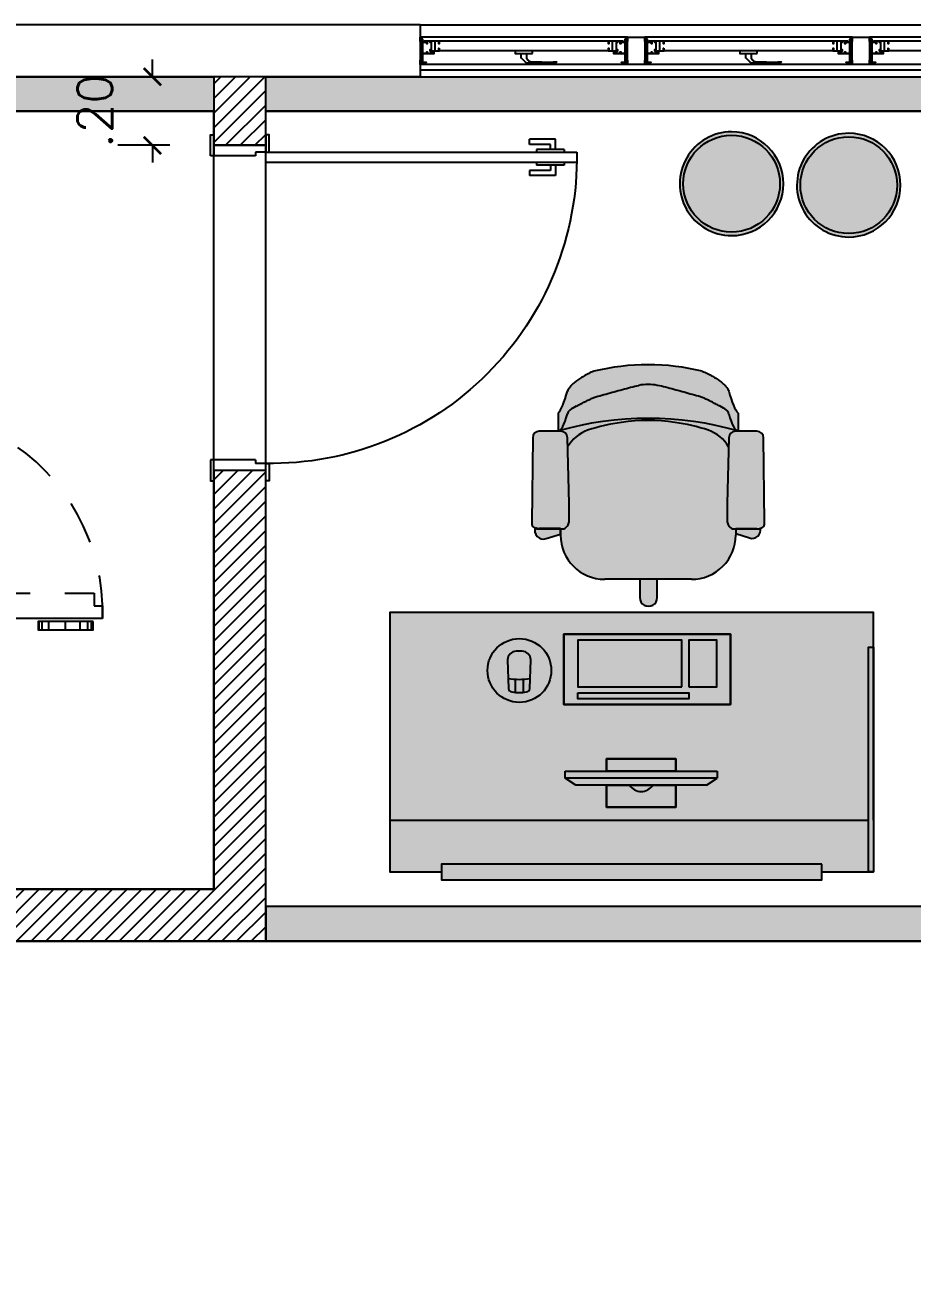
# Model space of a CAD drawing. Extents: x 100 to 738, y -85 to 470.
# Drawn here: x 630.671 to 633.238, y 463.085 to 466.687 of the extents above; entities that cross this region are included whole.
import ezdxf

# ---------------------------------------------------------------- set-up
doc = ezdxf.new("R2010")
doc.units = 0
doc.header["$PDMODE"] = 3
doc.header["$PDSIZE"] = 0.2
doc.linetypes.add('HIDDEN2', pattern=[0.1875, 0.125, -0.0625])
doc.layers.get('0').update_dxf_attribs({"linetype": 'CONTINUOUS'})
doc.layers.get('DEFPOINTS').update_dxf_attribs({"linetype": 'CONTINUOUS'})
for name, color, linetype in [('0324-5856-9115-AGE-ANAPOLIS-MAT_LAYOUT_2PAV_PROP$0$ARQ-MOB', 2, 'CONTINUOUS'), ('0324-5856-9115-AGE-ANAPOLIS-MAT_LAYOUT_2PAV_PROP$0$ARQ-MOB-HTC', 253, 'CONTINUOUS'), ('0704-ARQ-CON', 12, 'CONTINUOUS'), ('A101', 1, 'CONTINUOUS'), ('A102', 2, 'CONTINUOUS'), ('A1MOB', 2, 'CONTINUOUS'), ('ARQ-ALV', 6, 'CONTINUOUS'), ('ARQ-CON', 10, 'CONTINUOUS'), ('ARQ-GES', 4, 'CONTINUOUS'), ('ARQ-MOB', 2, 'CONTINUOUS'), ('ARQ-MOB-HTC', 251, 'CONTINUOUS'), ('ARQ-PIS', 1, 'CONTINUOUS'), ('GRF-HTC', 253, 'CONTINUOUS'), ('Pisos', 251, 'CONTINUOUS')]:
    doc.layers.add(name, color=color, linetype=linetype)
doc.styles.add('ROMANS', font='romans.shx')
doc.dimstyles.new('COTA2', dxfattribs={"dimscale": 0, "dimtxt": 0.1, "dimasz": 0.05, "dimexe": 0.1, "dimexo": 0.05, "dimgap": 0.1, "dimtad": 1, "dimzin": 5, "dimtxsty": 'ROMANS', "dimblk": 'ARCHTICK', "dimcen": -0.5, "dimdle": 0.015, "dimclrd": 8, "dimclre": 8, "dimclrt": 9, "dimazin": 3, "dimtfac": 1, "dimtix": 1, "dimtmove": 1, "dimatfit": 3, "dimldrblk": 'DOT', "dimfxl": 0.05, "dimfxlon": 1, "dimtvp": 1.666666666666666, "dimtzin": 4})
pattern_1 = [(45, (610.0822086292324, 498.1593294248673), (-0.0212132034355965, 0.0212132034355965), [])]

# ---------------------------------------------------------------- blocks, each defined once
blk = doc.blocks.new('JMA_CS060')
at = {"layer": 'A101'}
for points in [[(7.200000000000727, 16.10000000000036), (7.200000000000727, 46.90000000000054), (19.5, 46.90000000000054), (19.5, 43.20000000000073), (20.80000000000018, 43.20000000000073), (20.80000000000018, 46.90000000000054), (31.60000000000037, 46.90000000000054), (31.60000000000037, 43.40000000000054), (34.15000000000055, 43.40000000000054), (34.15000000000055, 44.40000000000054), (32.90000000000055, 44.40000000000054), (32.90000000000055, 46.90000000000054), (38.40000000000055, 46.90000000000054), (38.40000000000055, 44.40000000000054), (37.15000000000055, 44.40000000000054), (37.15000000000055, 43.40000000000054), (39.70000000000073, 43.40000000000054), (39.70000000000073, 48.20000000000073), (7.200000000000727, 48.20000000000073), (7.200000000000727, 72.40000000000055), (17.20000000000073, 72.40000000000055), (17.20000000000073, 73.70000000000071), (7.200000000000727, 73.70000000000071), (6.333974596215739, 74.20000000000071), (5.833974596215739, 73.70000000000071), (1.300000000000181, 73.70000000000071), (1.300000000000181, 78.70000000000071), (5.833974596215739, 78.70000000000071), (6.333974596215739, 78.20000000000073), (7.200000000000727, 78.70000000000071), (7.200000000000727, 80.0000000000009), (0, 80.0000000000009), (0, 67.20000000000073), (1.300000000000181, 67.20000000000073), (1.300000000000181, 72.40000000000055), (5.900000000000545, 72.40000000000055), (5.900000000000545, 7.600000000000363), (1.300000000000181, 7.600000000000363), (1.300000000000181, 12.80000000000018), (0, 12.80000000000018), (0, 9.095e-13), (7.200000000000727, 9.095e-13), (7.199999999999818, 1.300000000000181), (6.333974596215739, 1.800000000000181), (5.833974596215739, 1.300000000000181), (1.300000000000181, 1.300000000000181), (1.300000000000181, 6.300000000000181), (5.833974596215739, 6.300000000000181), (6.333974596215739, 5.800000000000181), (7.199999999999818, 6.300000000000181), (7.200000000000727, 14.80000000000018), (20.80000000000018, 14.80000000000018), (20.80000000000018, 19.80000000000018), (19.5, 19.80000000000018), (19.5, 16.10000000000036)], [(580.4999999999999, 46.90000000000054), (592.8000000000001, 46.90000000000054), (592.8000000000001, 16.10000000000036), (580.4999999999999, 16.10000000000036), (580.4999999999999, 19.80000000000018), (579.1999999999998, 19.80000000000018), (579.1999999999998, 14.80000000000018), (592.8000000000001, 14.80000000000018), (592.8000000000001, 6.300000000000181), (593.6660254037843, 5.800000000000181), (594.1660254037841, 6.300000000000181), (598.6999999999998, 6.300000000000181), (598.6999999999998, 1.300000000000181), (594.1660254037841, 1.300000000000181), (593.6660254037843, 1.800000000000181), (592.8000000000001, 1.300000000000181), (592.8000000000001, 0), (600, 0), (600, 12.80000000000018), (598.6999999999998, 12.80000000000018), (598.6999999999998, 7.600000000000363), (594.1000000000003, 7.600000000000363), (594.1000000000003, 72.40000000000055), (598.6999999999998, 72.40000000000055), (598.6999999999998, 67.20000000000073), (600, 67.20000000000073), (600, 80), (592.8000000000001, 80), (592.8000000000001, 78.70000000000071), (593.6660254037843, 78.20000000000073), (594.1660254037841, 78.70000000000071), (598.6999999999998, 78.70000000000071), (598.6999999999998, 73.70000000000071), (594.1660254037841, 73.70000000000071), (593.6660254037843, 74.20000000000071), (592.8000000000001, 73.70000000000071), (582.8000000000002, 73.70000000000071), (582.8000000000002, 72.40000000000055), (592.8000000000001, 72.40000000000055), (592.8000000000001, 48.20000000000073), (560.3000000000001, 48.20000000000073), (560.3000000000001, 43.40000000000054), (562.8500000000003, 43.40000000000054), (562.8500000000003, 44.40000000000054), (561.6000000000004, 44.40000000000054), (561.6000000000004, 46.90000000000054), (567.1000000000003, 46.90000000000054), (567.1000000000003, 44.40000000000054), (565.8500000000003, 44.40000000000054), (565.8500000000003, 43.40000000000054), (568.3999999999996, 43.40000000000054), (568.3999999999996, 46.90000000000054), (579.1999999999998, 46.90000000000054), (579.1999999999998, 43.20000000000073), (580.4999999999999, 43.20000000000073)], [(55, 32.13000000000102), (55, 41.13000000000101), (29, 41.13000000000101), (29, 36.13000000000102), (30.20000000000073, 36.13000000000102), (30.20000000000073, 39.93000000000029), (32.5, 39.93000000000029), (32.5, 12.32999999999992), (30.20000000000073, 12.32999999999992), (30.20000000000073, 16.13000000000102), (29, 16.13000000000102), (29, 12.32999999999992), (14.20000000000072, 12.32999999999992), (14.20000000000072, 13.93000000000029), (13, 13.93000000000029), (13, 11.13000000000102), (55, 11.13000000000102), (55, 20.13000000000102), (53.80000000000018, 20.13000000000102), (53.80000000000018, 12.32999999999992), (43, 12.32999999999992), (43, 39.93000000000029), (53.80000000000018, 39.93000000000029), (53.80000000000018, 32.13000000000011)], [(325, 47.93000000000029), (325, 46.93000000000028), (325, 40.63000000000011), (325, 39.63000000000011), (275, 39.63000000000011), (275, 40.63000000000011), (275, 46.93000000000028), (275, 47.93000000000029)]]:
    blk.add_lwpolyline(points, close=True, dxfattribs=at)
blk.add_lwpolyline([(307.5, 47.93000000000029), (307.5, 61.03000000000065), (311.2689688921037, 66.41264541073087, -0.2371803182761682), (319.176303371848, 70.67284214850224), (384.5, 72.53000000000065), (385.5, 71.53000000000065), (394.5, 71.53000000000065, 0.4142135623730951), (395, 72.03000000000065), (395, 72.53000000000065), (392, 75.53000000000065), (313.2132034355964, 75.53000000000065, 0.1989123673796588), (302.6066017177982, 71.13660171779883), (293.0857864376267, 61.61578643762732, 0.1989123673796604), (292.5, 60.20157287525399), (292.5, 47.93000000000029)], format="xyb", dxfattribs=at)
blk.add_lwpolyline([(587, 11.13000000000011), (587, 13.93000000000029), (585.8000000000002, 13.93000000000029), (585.8000000000002, 12.32999999999992), (571, 12.32999999999992), (571, 16.13000000000011), (569.8000000000002, 16.13000000000011), (569.8000000000002, 12.32999999999992), (567.4999999999999, 12.32999999999992), (567.4999999999999, 39.93000000000029), (569.8000000000002, 39.93000000000029), (569.8000000000002, 36.13000000000011), (571, 36.13000000000011), (571, 41.13000000000011), (545, 41.13000000000011), (545, 32.13000000000011), (546.1999999999997, 32.13000000000011), (546.1999999999997, 39.93000000000029), (557, 39.93000000000029), (557, 12.32999999999992), (546.1999999999997, 12.32999999999992), (546.1999999999997, 20.13000000000011), (545, 20.13000000000011), (545, 11.13000000000011), (587, 11.13000000000011), (587, 11.07999999999992)], dxfattribs=at)
at = {"layer": 'A102'}
for p, q in [((600, 80), (0, 80)), ((275, 39.63000000000011), (55, 39.63000000000011)), ((545, 39.63000000000011), (325, 39.63000000000011)), ((600, 0), (0, 0)), ((545, 12.43000000000029), (55, 12.43000000000029))]:
    blk.add_line(p, q, dxfattribs=at)
blk = doc.blocks.new('_ArchTick')
at = {"color": 0, "linetype": 'ByBlock', "const_width": 0.15}
blk.add_lwpolyline([(-0.5, -0.5), (0.5, 0.5)], dxfattribs=at)
blk = doc.blocks.new('*D94')
at = {"color": 8, "lineweight": -2, "transparency": 16777216}
for p, q in [((740.771775795468, 488.4509612048113), (740.771775795468, 488.5009612048112)), ((740.8217757954679, 488.4509612048113), (740.6717757954679, 488.4509612048113)), ((740.8217757954679, 488.252669857225), (740.6717757954679, 488.252669857225)), ((740.771775795468, 488.252669857225), (740.771775795468, 488.2026698572249))]:
    blk.add_line(p, q, dxfattribs=at)
at = {"layer": 'DEFPOINTS', "color": 0, "transparency": 16777216}
for p in [(740.771775795468, 488.4509612048113), (741.0353567232308, 488.4509612048113), (741.0496071305776, 488.252669857225)]:
    blk.add_point(p, dxfattribs=at)
at = {"color": 8, "linetype": 'ByBlock', "lineweight": -2, "transparency": 16777216, "xscale": 0.05, "yscale": 0.05, "zscale": 0.05}
for p, rotation in [((740.771775795468, 488.4509612048113), 270), ((740.771775795468, 488.252669857225), 90)]:
    blk.add_blockref('_ArchTick', p, dxfattribs=dict(at, rotation=rotation))
at = {"color": 9, "transparency": 16777216, "insert": (740.6051091288012, 488.3518155310181), "char_height": 0.1, "attachment_point": 5, "rotation": 90, "style": 'ROMANS'}
blk.add_mtext('\\A1;.20', dxfattribs=at)
blk = doc.blocks.new('_DOT')
at = {"color": 0, "linetype": 'ByBlock'}
blk.add_line((-0.5, 0), (-1, 0), dxfattribs=at)
at = {"color": 0, "linetype": 'ByBlock', "const_width": 0.5}
blk.add_lwpolyline([(-0.25, 0, 1), (0.25, 0, 1)], format="xyb", close=True, dxfattribs=at)
blk = doc.blocks.new('3600-00-FORCAS_ARMADAS-MAT-LAY-PROPOSTO$0$p.90.15')
for p, q in [((1672.684448640542, 1812.493744477668), (1672.684448640542, 1812.343744477667)), ((1672.704448640542, 1812.493744477668), (1672.704448640542, 1812.463744477669)), ((1673.604448640542, 1812.493744477669), (1673.604448640542, 1812.463744477669)), ((1673.624448640542, 1812.493744477669), (1673.624448640543, 1812.343744477669)), ((1672.714448640542, 1812.463744477669), (1672.704448640542, 1812.463744477669)), ((1672.714448640542, 1812.463744477669), (1672.714448640542, 1812.343744477667)), ((1673.594448640542, 1812.463744477669), (1673.594448640542, 1812.343744477668)), ((1673.604448640542, 1812.463744477669), (1673.594448640542, 1812.463744477669))]:
    blk.add_line(p, q)
for points in [[(1673.604448640541, 1813.39374447767), (1673.574448640541, 1813.39374447767), (1673.574448640541, 1812.49374447767), (1673.604448640541, 1812.49374447767)], [(1672.704448640542, 1812.503744477669), (1672.654448640542, 1812.503744477669), (1672.654448640542, 1812.493744477668), (1672.704448640542, 1812.493744477668)], [(1673.604448640542, 1812.503744477669), (1673.654448640542, 1812.503744477669), (1673.654448640542, 1812.493744477669), (1673.604448640542, 1812.493744477669)], [(1672.714448640541, 1812.333744477667), (1672.654448640541, 1812.333744477667), (1672.654448640541, 1812.343744477667), (1672.714448640541, 1812.343744477667)], [(1673.594448640541, 1812.333744477668), (1673.654448640542, 1812.333744477668), (1673.654448640542, 1812.343744477668), (1673.594448640541, 1812.343744477668)]]:
    blk.add_lwpolyline(points, close=True)
at = {"layer": 'Pisos'}
for p, q in [((1673.566948640542, 1813.357202930477), (1673.566948640542, 1813.277202930477)), ((1673.574448640541, 1813.357202930477), (1673.566948640542, 1813.357202930477)), ((1673.611948640542, 1813.357202930477), (1673.604448640541, 1813.357202930477)), ((1673.611948640542, 1813.357202930477), (1673.611948640542, 1813.277202930477)), ((1673.536948640542, 1813.332202930476), (1673.536948640542, 1813.257202930476)), ((1673.566948640542, 1813.332202930476), (1673.536948640542, 1813.332202930476)), ((1673.551948640541, 1813.317202930476), (1673.551948640541, 1813.257202930476)), ((1673.566948640542, 1813.317202930476), (1673.551948640541, 1813.317202930476)), ((1673.611948640541, 1813.332202930476), (1673.641948640541, 1813.332202930476)), ((1673.611948640542, 1813.317202930476), (1673.626948640541, 1813.317202930476)), ((1673.611948640541, 1813.317202930476), (1673.626948640541, 1813.317202930476)), ((1673.626948640541, 1813.317202930476), (1673.626948640541, 1813.257202930476)), ((1673.626948640541, 1813.317202930476), (1673.626948640541, 1813.257202930476)), ((1673.641948640541, 1813.332202930476), (1673.641948640541, 1813.257202930476)), ((1673.574448640541, 1813.277202930477), (1673.566948640542, 1813.277202930477)), ((1673.611948640542, 1813.277202930477), (1673.604448640541, 1813.277202930477)), ((1673.551948640541, 1813.257202930476), (1673.536948640542, 1813.257202930476)), ((1673.626948640541, 1813.257202930476), (1673.641948640541, 1813.257202930476))]:
    blk.add_line(p, q, dxfattribs=at)
blk.add_arc((1673.589448640542, 1812.508744477669), 0.8851271095156926, 89.02897806889987, 180.97102193113, dxfattribs=at)
blk = doc.blocks.new('0324-5856-9115-AGE-ANAPOLIS-MAT_LAYOUT_2PAV_PROP$0$XREF_FOR$0$suporte')
at = {"layer": '0324-5856-9115-AGE-ANAPOLIS-MAT_LAYOUT_2PAV_PROP$0$ARQ-MOB-HTC', "ltscale": 0.5}
h = blk.add_hatch(color=253, dxfattribs=at)
h.dxf.hatch_style = 1
h.paths.add_polyline_path([(1.40000000000009, 0.75), (1.25, 0.75), (1.25, 0.7725000000000364), (0.1500000000000909, 0.7725000000000364), (0.1500000000000909, 0.75), (0, 0.75), (0, 0), (1.40000000000009, 0)])
h.paths.add_polyline_path([(0.8926234003232913, 0.4786654206266121), (0.8926234003232913, 0.4586654206261756), (0.7726234003234005, 0.4586654206261756), (0.7726234003234005, 0.4226116269280738), (0.5726234003231278, 0.4226116269280738), (0.5726234003231278, 0.4586654206261756), (0.4526234003230094, 0.4586654206261756), (0.4526234003232368, 0.47866542062593), (0.4838627626742529, 0.4986654206261392), (0.5726234003231278, 0.4986654206261392), (0.5726234003231278, 0.5626116269284012), (0.7726234003231732, 0.5626116269279465), (0.7726234003231732, 0.4986654206261392), (0.8613840379725026, 0.4986654206261392)], flags=16)
h.paths.add_polyline_path([(1.117050958706732, 0.167177330889217, -1), (0.9326163667219034, 0.167177330889217, -1)], flags=16)
h.paths.add_polyline_path([(0.896454711669012, 0.2657748834571976), (0.896454711669012, 0.0625748834572734), (0.4138547116689644, 0.0625748834572733), (0.4138547116689644, 0.2657748834571976)], flags=16)
at = {"layer": '0324-5856-9115-AGE-ANAPOLIS-MAT_LAYOUT_2PAV_PROP$0$ARQ-MOB-HTC'}
h = blk.add_hatch(color=252, dxfattribs=at)
h.dxf.hatch_style = 1
h.paths.add_polyline_path([(0.5726234003231278, 0.5626116269284012), (0.7726234003231732, 0.5626116269284012), (0.7726234003231732, 0.4986654206261392), (0.5726234003231278, 0.4986654206261392)])
h = blk.add_hatch(color=252, dxfattribs=at)
h.dxf.hatch_style = 1
h.paths.add_polyline_path([(0.8926234003232913, 0.4586654206261756), (0.4526234003230094, 0.4586654206261756), (0.4526234003232368, 0.47866542062593), (0.4838627626742529, 0.4986654206261392), (0.8613840379725026, 0.4986654206261392), (0.8926234003232913, 0.4786654206266121)])
h = blk.add_hatch(color=252, dxfattribs=at)
h.dxf.hatch_style = 1
h.paths.add_polyline_path([(0.7726234003234005, 0.4226116269280738), (0.5726234003231278, 0.4226116269280738), (0.5726234003231278, 0.4586654206261756), (0.7726234003234005, 0.4586654206261756)])
h = blk.add_hatch(color=252, dxfattribs=at)
h.dxf.hatch_style = 1
h.paths.add_polyline_path([(0.4138547116689644, 0.2657748834574249), (0.8964547116687847, 0.2657748834574249), (0.8964547116687847, 0.0625748834572733), (0.4138547116689644, 0.0625748834572733)])
h = blk.add_hatch(color=252, dxfattribs=at)
h.dxf.hatch_style = 1
edge = h.paths.add_edge_path()
edge.add_arc((1.024833662714318, 0.167177330889217), 0.0922172959924149, 0, 360)
at = {"layer": '0324-5856-9115-AGE-ANAPOLIS-MAT_LAYOUT_2PAV_PROP$0$ARQ-MOB-HTC', "ltscale": 10}
h = blk.add_hatch(color=255, dxfattribs=at)
h.dxf.hatch_style = 1
edge = h.paths.add_edge_path()
edge.add_arc((0.3374798037395754, -0.5055412712823575), 0.0190499999999999, 181.1899793433099, 269.99999999999966, ccw=False)
edge.add_line((0.3184339122363795, -0.505936893385483), (0.3158898061619084, -0.2609556645404524))
edge.add_arc((0.3293940016775535, -0.2584235211353323), 0.0137395431783181, 140.3480146644096, 190.6200927969881, ccw=False)
edge.add_arc((0.3349398061619091, -0.2630198914178006), 0.0209424986239844, 111.21293993182971, 140.3480146644121, ccw=False)
edge.add_arc((0.3519917317343177, -0.2397400222102032), 0.0249144631848587, 72.28012280886418, 188.6716368586198, ccw=False)
edge.add_line((0.3595747860027735, -0.2160076021112893), (0.3987846113175281, -0.2285360434577351))
edge.add_line((0.3987846113175281, -0.2285360434577351), (0.3988770837257216, -0.2244042147597571))
edge.add_arc((0.5267321541552766, -0.2244042147597517), 0.127855070429555, 89.99999999999977, 180.0000000000025, ccw=False)
edge.add_line((0.526732154155277, -0.0965491443301968), (0.6259993051036293, -0.0965491443301971))
edge.add_line((0.6259993051036293, -0.0965491443301971), (0.6259993051036297, -0.0438265109850194))
edge.add_arc((0.6513993051036298, -0.0438265109850196), 0.0254, 5.115907697472721e-13, 180.0000000000004, ccw=False)
edge.add_line((0.6767993051036295, -0.0438265109850197), (0.6767993051036294, -0.0965491443301973))
edge.add_line((0.6767993051036294, -0.0965491443301973), (0.7781546638515336, -0.0965491443301973))
edge.add_arc((0.7781546638515332, -0.2244042147597521), 0.1278550704295548, 2.2168933355715126e-12, 89.99999999999977, ccw=False)
edge.add_line((0.906009734281088, -0.2244042147597471), (0.906075889553476, -0.2273601478679657))
edge.add_line((0.906075889553476, -0.2273601478679657), (0.9478045206924836, -0.2140268901067842))
edge.add_arc((0.9553875749609392, -0.2377593102056982), 0.0249144631848587, -15.317325000291191, 107.7198771911358, ccw=False)
edge.add_arc((0.9699470118449015, -0.2630198914178015), 0.0209424986239839, 39.65198533559101, 63.11567196499942, ccw=False)
edge.add_arc((0.9754928163292557, -0.258423521135333), 0.0137395431783184, -10.620092796984807, 39.65198533559101, ccw=False)
edge.add_line((0.9889970118449014, -0.2609556645404524), (0.9864570142672338, -0.5055412712823598))
edge.add_arc((0.9674070142672337, -0.5055412712823582), 0.0190500000000001, 270.0000000000051, 360, ccw=False)
edge.add_line((0.9674070142672337, -0.5245912712823583), (0.9127500161155195, -0.5245912712823583))
edge.add_line((0.9127500161155196, -0.5245912712823582), (0.9127500161155196, -0.5255717787934829))
edge.add_line((0.9127500161155196, -0.525571778793483), (0.9127500161155243, -0.5766379121164721))
edge.add_ellipse((0.9245509660336814, -1.998175082366114), major_axis=(1.6e-15, 1.427971036165939), ratio=0.0871557427476597, start_angle=0.4756323696940461, end_angle=1.624660397148033)
edge.add_spline(control_points=[(0.8860371400474434, -0.6402985492680361), (0.8855478870660922, -0.6421565870094375), (0.8837043678712305, -0.646154096551668), (0.8785814447198766, -0.6531192253280764), (0.8713331860756369, -0.6606795317132074), (0.8621626502380642, -0.6685974185517157), (0.8512355361735116, -0.6766114210570005), (0.838686499808581, -0.684458405405008), (0.8246538407038325, -0.6919014884008858), (0.8143948477919558, -0.6963221929809733), (0.809096507065519, -0.6984198811819268)], knot_values=[-1, -1, -1, -1, -0.875, -0.75, -0.625, -0.5, -0.375, -0.25, -0.125, 0, 0, 0, 0], degree=3, periodic=0)
edge.add_ellipse((0.652443409003412, -0.1331990579891416), major_axis=(-0.6242699642007336, 7e-16), ratio=0.9353387895599006, start_angle=74.50908474044002, end_angle=105.49091525955711, ccw=False)
edge.add_spline(control_points=[(0.4957903109412899, -0.6984198811819265), (0.490491970214853, -0.696322192980973), (0.4802329773029764, -0.6919014884008856), (0.466200318198228, -0.6844584054050075), (0.4536512818332973, -0.6766114210569999), (0.4427241677687444, -0.6685974185517153), (0.433553631931172, -0.6606795317132069), (0.4263053732869322, -0.6531192253280759), (0.4211824501355785, -0.6461540965516674), (0.4193389309407168, -0.642156587009437), (0.4188496779593656, -0.6402985492680355)], knot_values=[-1, -1, -1, -1, -0.875, -0.75, -0.625, -0.5, -0.375, -0.25, -0.125, 0, 0, 0, 0], degree=3, periodic=0)
edge.add_ellipse((0.3803358519731246, -1.998175082366113), major_axis=(1.6e-15, 1.427971036165939), ratio=0.0871557427476597, start_angle=358.3753396028519, end_angle=359.5243676303059)
edge.add_line((0.3921368018912847, -0.5766379121164715), (0.392136801891285, -0.5245912712823576))
edge.add_line((0.392136801891285, -0.5245912712823576), (0.3374798037395753, -0.5245912712823575))
for p, q in [((0.1500000000000909, 0.75), (0.0150000000001001, 0.75)), ((0.4838627626742529, 0.4986654206261392), (0.4526234003232368, 0.47866542062593)), ((0.4526234003230094, 0.4586654206261756), (0.4526234003232368, 0.4786654206261574)), ((0.4526234003232368, 0.4786654206261574), (0.8926234003232913, 0.4786654206266121)), ((0.4838627626742529, 0.4986654206261392), (0.8613840379725026, 0.4986654206261392)), ((0.8613840379725026, 0.4986654206261392), (0.8926234003232913, 0.4786654206266121)), ((0.8926234003232913, 0.4786654206266121), (0.8926234003232913, 0.4586654206261756)), ((0.8926234003232913, 0.4586654206261756), (0.4526234003230094, 0.4586654206261756)), ((1.014384702461402, 0.1926301619882906), (1.014384702461402, 0.2306308708959932)), ((1.036695540949413, 0.1926301619882906), (1.036695540949413, 0.2306308708959932))]:
    blk.add_line(p, q)
for points in [[(0.1500000000000909, 0.7274999999997362), (1.25, 0.7274999999997362), (1.25, 0.7725000000000364), (0.1500000000000909, 0.7725000000000364)], [(0, 0.0999999999999091), (0, 0.75), (0.0150000000001001, 0.75), (0.0150000000001001, 0.0999999999999091)], [(0, 0.75), (0, 0.75), (0.0150000000001001, 0.75), (0.0150000000001001, 0.75)], [(0.5726234003231278, 0.5626116269284012), (0.7726234003231732, 0.5626116269284012), (0.7726234003231732, 0.4986654206261392), (0.5726234003231278, 0.4986654206261392)], [(0.7726234003234005, 0.4226116269280738), (0.5726234003231278, 0.4226116269280738), (0.5726234003231278, 0.4586654206261756), (0.7726234003234005, 0.4586654206261756)]]:
    blk.add_lwpolyline(points, close=True)
for points in [[(0, 0.599999999999909), (0, 0), (1.40000000000009, 0), (1.40000000000009, 0.75), (1.25, 0.75)], [(1.40000000000009, 0.599999999999909), (0.0150000000001001, 0.599999999999909)], [(0.7726234003231732, 0.4986654206261392), (0.7726234003231732, 0.5626116269279465), (0.5726234003231278, 0.5626116269284012), (0.5726234003231278, 0.4986654206261392)], [(0.5726234003231278, 0.4586654206261756), (0.5726234003231278, 0.4226116269280738), (0.7726234003234005, 0.4226116269280738), (0.7726234003234005, 0.4586654206261756)]]:
    blk.add_lwpolyline(points)
at = {"elevation": 0.0381000000000516}
blk.add_lwpolyline([(0.4138547116689644, 0.2657748834574249), (0.8964547116687847, 0.2657748834574249), (0.8964547116687847, 0.0625748834572733), (0.4138547116689644, 0.0625748834572733)], close=True, dxfattribs=at)
blk.add_lwpolyline([(1.00454343817265, 0.2291208047752207, 0.4053774632246162), (0.9945480168554787, 0.219423381530305), (0.9920396947292466, 0.1365626328677081), (0.9920396947292466, 0.1365626328677081, 0.4142135623730959), (1.017039694729337, 0.1115626328678445), (1.034040548681705, 0.1115626328678445, 0.4142135623730951), (1.059040548681796, 0.1365626328677081), (1.056532226555564, 0.219423381530305, 0.4053774632246162), (1.046536805238392, 0.2291208047752207, 0.0999239023237162)], format="xyb", close=True)
blk.add_circle((1.024833662714318, 0.167177330889217), 0.0922172959924149)
for centre, radius, start, end in [((0.6726234003232641, 0.4786654206261574), 0.0389325495923458, 30.9111998115316, 149.0888001885932), ((1.025540121705407, -0.0500494984567013), 0.2429359194771592, 82.46445161111166, 97.53554838888834)]:
    blk.add_arc(centre, radius, start, end)
for points in [[(0.896454711669012, 0.2657748834571976, 0.0381000000000516), (0.4138547116689644, 0.2657748834574249, 0.0381000000000516), (0.4138547116689644, 0.0625748834572733), (0.8964547116687847, 0.0625748834572733)], [(0.8562380450022467, 0.2319082167905435, 0.0317500000000516), (0.5345047116690332, 0.2319082167905435, 0.0317500000000516), (0.5345047116690332, 0.2488415501238705, 0.0349250000000516), (0.8562380450022467, 0.2488415501238705, 0.0349250000000516)], [(0.5345047116690332, 0.2149748834572165, 0.0285750000000516), (0.4540713783355024, 0.2149748834572165, 0.0285750000000516), (0.4540713783355024, 0.0795082167906003, 0.0031750000000516), (0.5345047116688058, 0.0795082167906003, 0.0031750000000516)], [(0.5546130450021886, 0.2149748834572165, 0.0285750000000516), (0.5546130450021886, 0.0795082167906003, 0.0031750000000516), (0.8562380450022467, 0.0795082167906003, 0.0031750000000516), (0.8562380450022467, 0.2149748834572165, 0.0285750000000516)]]:
    blk.add_3dface(points)
at = {"layer": '0324-5856-9115-AGE-ANAPOLIS-MAT_LAYOUT_2PAV_PROP$0$ARQ-MOB'}
for p, q in [((0.6259993051036296, -0.0438265109848982), (0.6259993051036293, -0.0965491443300761)), ((0.6767993051036294, -0.0965491443300762), (0.6767993051036296, -0.0438265109848984)), ((0.526732154155277, -0.0965491443300758), (0.7781546638515336, -0.0965491443300765)), ((0.6259993051036293, -0.0965491443300761), (0.6767993051036294, -0.0965491443300762)), ((0.3988075759454266, -0.2285433811846087), (0.3595747860027734, -0.2160076021111681)), ((0.9478045206924836, -0.214026890106663), (0.9060792420613832, -0.2273590766644322)), ((0.4082292158753321, -0.2428693481240796), (0.3292350841188715, -0.2428693481240793)), ((0.3379949253622878, -0.2420884137519003), (0.3988075759454266, -0.2420884137519004)), ((0.3984638247368721, -0.2428693481240796), (0.3988770837257217, -0.2244042147596311)), ((0.3988075759454266, -0.2420884137519004), (0.3988075759454266, -0.2285433811846087)), ((0.9756517338879381, -0.24286934812408), (0.8966576021314779, -0.2428693481240801)), ((0.9064190127109055, -0.2426914897946185), (0.906009734281088, -0.2244042147596314)), ((0.9060792420613832, -0.2273590766644322), (0.9060792420613832, -0.2435341858336302)), ((0.9060792420613832, -0.2435341858336302), (0.9673162397870999, -0.2435341858336303)), ((0.3158898061619084, -0.2609556645403308), (0.3184298037395754, -0.5055412712822435)), ((0.4238398122177422, -0.3156762797603315), (0.4238398122177402, -0.2662088905922093)), ((0.8810470057890695, -0.2662088905922098), (0.8810470057890674, -0.315676279760332)), ((0.9864570142672338, -0.5055412712822444), (0.9889970118449014, -0.2609556645403315)), ((0.4187598170624056, -0.5055412712822368), (0.4238398122177422, -0.315676279760331)), ((0.8810470057890674, -0.3156762797603316), (0.8861270009444036, -0.5055412712822374)), ((0.3374798037395753, -0.5245912712822363), (0.3997098170624056, -0.5245912712822366)), ((0.3921368018912847, -0.5766379121163113), (0.3921368018912849, -0.5255717787933583)), ((0.9051770009444036, -0.5245912712822371), (0.9674070142672337, -0.5245912712822371)), ((0.9127500161155196, -0.5255717787933618), (0.9127500161155196, -0.5245912712822371)), ((0.9127500161155243, -0.576637912116312), (0.9127500161155241, -0.5255717787933589))]:
    blk.add_line(p, q, dxfattribs=at)
for centre, radius, start, end in [((0.6513993051036298, -0.0438265109848983), 0.0254, 359.999999999999, 179.9999999999994), ((0.5267321541552766, -0.2244042147596307), 0.127855070429555, 89.9999999999994, 180.0000000000001), ((0.7781546638515332, -0.224404214759631), 0.1278550704295548, 359.9999999999997, 89.99999999999952), ((0.3519917317343177, -0.239740022210082), 0.0249144631848587, 72.28012280886344, 191.2225493075512), ((0.9553875749609392, -0.237759310205577), 0.0249144631848587, 339.0520666690227, 107.7198771911356), ((0.3293940016775538, -0.2584235211352111), 0.0137395431783181, 140.348014664408, 190.6200927969856), ((0.3349398061619084, -0.26301989141768), 0.0209424986239844, 105.8070894162612, 140.3480146644081), ((0.3349398061619084, -0.2630198914176799), 0.0209424986239842, 121.1456423569562, 123.0775520403351), ((0.3379949253622878, -0.2651385150085051), 0.0230501012566048, 90.00000000000048, 116.9351043681372), ((0.4017170376117091, -0.2632867425601622), 0.021430783030393, 26.64549351684173, 72.30978921506046), ((0.9031697803951007, -0.2632867425601627), 0.021430783030393, 107.6902107849387, 153.3545064831573), ((0.9673162397870999, -0.2656230161807064), 0.0220888303470761, 59.11339425702846, 90.00000000000018), ((0.9699470118449015, -0.2630198914176802), 0.0209424986239839, 39.65198533559049, 74.19291058373818), ((0.9754928163292557, -0.2584235211352118), 0.0137395431783184, 349.3799072030138, 39.65198533559069), ((0.3958931973626302, -0.2662088905922104), 0.0279466148551099, 1.7588e-12, 26.64549351684168), ((0.9089936206441793, -0.266208890592211), 0.0279466148551098, 153.3545064831574, 179.9999999999975), ((0.5172266168926039, -0.4208406047381989), 0.1141116454425595, 211.0370514317528, 249.6317588766759), ((0.7876602011142058, -0.4208406047381992), 0.1141116454425595, 290.3682411233305, 328.9629485682467), ((0.3374798037395754, -0.5055412712822364), 0.01905, 180.000000000021, 269.9999999999993), ((0.6524434090034074, 0.3894974742518299), 0.951373358663623, 254.1207195875965, 285.8792804124035), ((0.6524434090034076, 0.3894974742518587), 0.9513733586636517, 254.1207195875963, 285.879280412403), ((0.3997098170624056, -0.5055412712822364), 0.01905, 269.9999999999997, 359.9999999999982), ((0.6599912832374165, 0.0395790915493449), 0.596018714571598, 252.1715882018867, 261.8552303062475), ((0.6448546107109542, 0.0397808163248613), 0.5962232821059179, 278.145198541675, 287.8262205016278), ((0.9051770009444036, -0.5055412712822369), 0.01905, 180.0000000000009, 269.9999999999997), ((0.9674070142672337, -0.5055412712822371), 0.0190500000000001, 270.0000000000003, 359.9999999999781), ((0.6524434090034046, -0.5295602172408228), 0.1305026645583113, 258.3332154367288, 281.6667845632709)]:
    blk.add_arc(centre, radius, start, end, dxfattribs=at)
for centre, major_axis, ratio, start_param, end_param in [((0.3915607313974972, -1.538063102897256), (1.1e-15, 1.012512898143286), 0.0871559279391629, 5.968776074010706, 6.276657291024934), ((0.9133260866093097, -1.538063102897257), (1.1e-15, 1.012512898143286), 0.087155927939163, 0.0065280161546462, 0.314409233168873), ((0.5374231822678343, -0.5838749363523985), (-0.1189221023543555, 0.0129129628209292), 0.3004360325159632, 0.116010381165998, 0.704218007399735), ((0.6524401606212038, -0.1869031981265515), (-0.4485541401934073, 5e-16), 0.822612059485754, 1.398528802040771, 1.743061526138222), ((0.7674636357389748, -0.5838749363523986), (-0.1189221023543555, -0.0129129628209289), 0.3004360325159632, 2.437374646190053, 3.025582272423791), ((0.3803358519731245, -1.998175082365992), (1.6e-15, 1.427971036165939), 0.0871557427476597, 5.968562648963127, 6.188222291149751), ((0.9245509660336814, -1.998175082365993), (1.6e-15, 1.427971036165939), 0.0871557427476597, 0.0949630160298288, 0.3146226582164529), ((0.652443409003412, -0.1331990579890205), (-0.6242699642007336, 7e-16), 0.9353387895599006, 1.317147118929175, 1.824445534660567)]:
    blk.add_ellipse(centre, major_axis=major_axis, ratio=ratio, start_param=start_param, end_param=end_param, dxfattribs=at)
for points in [[(0.4442787499191586, -0.5971657146156215), (0.4475838555855095, -0.5986961958383434), (0.4545495238376387, -0.6022202391104626), (0.4651763289382235, -0.6078349750400852), (0.4739521848808224, -0.6124161519138289), (0.4804232652605162, -0.6155872946657445), (0.4854041057351387, -0.6179552781563667), (0.4905250354964794, -0.6202287948221672), (0.4975546180267578, -0.622995520008911), (0.5030428900952271, -0.6248146028321854), (0.5067984976235581, -0.6258877175408044)], [(0.8606080680876504, -0.597165714615622), (0.8573029624212996, -0.598696195838344), (0.8503372941691703, -0.602220239110463), (0.8397104890685856, -0.6078349750400857), (0.8309346331259865, -0.6124161519138294), (0.8244635527462927, -0.6155872946657448), (0.8194827122716704, -0.6179552781563669), (0.8143617825103294, -0.6202287948221676), (0.8073321999800512, -0.6229955200089115), (0.8018439279115819, -0.6248146028321857), (0.798088320383251, -0.6258877175408049)]]:
    blk.add_open_spline(points, degree=3, knots=[0, 0, 0, 0, 0.2, 0.4, 0.55, 0.625, 0.7, 0.775, 0.85, 1, 1, 1, 1], dxfattribs=at)
for points in [[(0.4957903109412899, -0.6984198811818054), (0.490491970214853, -0.6963221929808519), (0.4802329773029764, -0.6919014884007644), (0.466200318198228, -0.6844584054048864), (0.4536512818332973, -0.6766114210568788), (0.4427241677687444, -0.6685974185515942), (0.433553631931172, -0.6606795317130859), (0.4263053732869322, -0.6531192253279549), (0.4211824501355785, -0.6461540965515463), (0.4193389309407167, -0.6421565870093158), (0.4188496779593656, -0.6402985492679143)], [(0.5067984976235581, -0.6258877175408046), (0.5146689447399071, -0.627993441205042), (0.5304328197656082, -0.6322843763436273), (0.5541408341089955, -0.6388991538905036), (0.5779312719797386, -0.6455206258953137), (0.6018191034468148, -0.6520588495164535), (0.6179488454281858, -0.6556932886970872), (0.6260532140081099, -0.6573667235890108)], [(0.798088320383251, -0.6258877175408049), (0.7902178732669018, -0.6279934412050423), (0.7744539982412006, -0.6322843763436276), (0.7507459838978133, -0.6388991538905038), (0.7269555460270705, -0.6455206258953137), (0.7030677145599941, -0.6520588495164537), (0.6869379725786232, -0.6556932886970872), (0.6788336039986991, -0.657366723589011)], [(0.809096507065519, -0.6984198811818056), (0.8143948477919558, -0.6963221929808522), (0.8246538407038325, -0.6919014884007648), (0.838686499808581, -0.6844584054048868), (0.8512355361735116, -0.6766114210568793), (0.8621626502380642, -0.6685974185515946), (0.8713331860756369, -0.6606795317130862), (0.8785814447198766, -0.6531192253279552), (0.8837043678712305, -0.6461540965515468), (0.8855478870660922, -0.6421565870093163), (0.8860371400474434, -0.640298549267915)]]:
    blk.add_open_spline(points, degree=3, dxfattribs=at)
blk = doc.blocks.new('1235-1022-BB-AG_PCA_RELOGIO_E_EMP-TAG-MAT-LAYOUT-PROP-SUBSOLO$0$2911-0-age-ceilandia-centro-pe-mat-layout-proposto$0$LIXEIRA-CINZA')
at = {"layer": 'ARQ-MOB-HTC'}
h = blk.add_hatch(color=256, dxfattribs=at)
h.dxf.hatch_style = 1
h.paths.add_polyline_path([(0.150000000000432, 4.178e-12, 1), (-0.1499999999995794, 4.178e-12, 1)])
h.paths.add_polyline_path([(0, -0.1400000000000006, -1), (0, 0.1400000000000006, -1)], flags=16)
h = blk.add_hatch(color=256, dxfattribs=at)
h.dxf.hatch_style = 1
h.paths.add_polyline_path([(0, -0.1400000000000006, 1), (0, 0.1400000000000006, 1)])
blk.add_lwpolyline([(-0.1499999999995794, 4.178e-12, 1.000000000000021), (0.150000000000432, 4.178e-12, 1.000000000000007)], format="xyb", close=True)
blk.add_circle((0, 0), 0.1400000000000023)
blk = doc.blocks.new('1235-1022-BB-AG_PCA_RELOGIO_E_EMP-TAG-MAT-LAYOUT-PROP-SUBSOLO$0$2911-0-age-ceilandia-centro-pe-mat-layout-proposto$0$LIXEIRA-AZUL')
at = {"layer": 'ARQ-MOB-HTC'}
h = blk.add_hatch(color=170, dxfattribs=at)
h.dxf.hatch_style = 1
h.paths.add_polyline_path([(0.1500000000000057, 0, 1), (-0.1500000000000056, 0, 1)])
h.paths.add_polyline_path([(-4.263e-13, -0.1400000000041786, -1), (-4.262e-13, 0.1399999999958226, -1)], flags=16)
h = blk.add_hatch(color=170, dxfattribs=at)
h.dxf.hatch_style = 1
h.paths.add_polyline_path([(-4.263e-13, -0.1400000000041786, 1), (-4.262e-13, 0.1399999999958226, 1)])
blk.add_lwpolyline([(-0.1500000000000057, 0, 1.000000000000021), (0.1500000000000057, 0, 1.000000000000007)], format="xyb", close=True)
blk.add_circle((-4.263e-13, -4.178e-12), 0.1400000000000023)
blk = doc.blocks.new('POTA COFRE1')
for p, q in [((22.24613912438264, 18.98205248154659), (22.24613912438264, 18.9576317446033)), ((22.25745546424076, 18.98205248154659), (22.25745546424076, 18.9576317446033)), ((22.27901059371317, 18.98205248154659), (22.27901059371317, 18.9576317446033)), ((22.32164480574005, 18.98205248154659), (22.32164480574005, 18.9576317446033)), ((22.37008060327463, 18.98205248154659), (22.37008060327463, 18.9576317446033)), ((22.388941341563, 18.98205248154659), (22.388941341563, 18.9576317446033)), ((22.39756346209521, 18.98205248154659), (22.39756346209521, 18.9576317446033)), ((22.21448938431996, 18.94889124476936), (22.79823938431992, 18.94889124476936))]:
    blk.add_line(p, q)
at = {"linetype": 'HIDDEN2'}
for p, q in [((22.21448938431996, 18.9123287447693), (22.21448938431996, 18.94889124476936)), ((22.79823938431992, 18.94889124476936), (22.79823938431997, 18.9123287447693)), ((22.23886438432004, 18.9123287447693), (22.21448938431996, 18.9123287447693)), ((22.23886438431993, 18.87576624476935), (22.23886438432004, 18.9123287447693)), ((22.79823938431997, 18.9123287447693), (22.77386438431995, 18.9123287447693)), ((22.77386438431995, 18.9123287447693), (22.77386438431995, 18.87576624476935)), ((22.77386438431995, 18.87576624476935), (22.23886438431993, 18.87576624476935))]:
    blk.add_line(p, q, dxfattribs=at)
blk.add_lwpolyline([(22.24219188769968, 18.9576317446033), (22.40109772378042, 18.9576317446033), (22.40109772378042, 18.98205248154659), (22.24219188769968, 18.98205248154659)], close=True)
blk = doc.blocks.new('COFRE1')
for p, q in [((22.13136438431996, 18.94348587682782), (22.20636438432001, 18.94348587682782)), ((22.80636438431998, 18.94348587682782), (22.88136438431997, 18.94348587682782))]:
    blk.add_line(p, q)
at = {"linetype": 'HIDDEN2'}
for p, q in [((22.20636438432001, 18.9059858768278), (22.20636438432001, 18.94348587682782)), ((22.80636438431998, 18.94348587682782), (22.80636438431998, 18.9059858768278)), ((22.23136438431999, 18.9059858768278), (22.20636438432001, 18.9059858768278)), ((22.23136438431999, 18.86848587682777), (22.23136438431999, 18.9059858768278)), ((22.80636438431998, 18.9059858768278), (22.78136438432, 18.9059858768278)), ((22.78136438432, 18.9059858768278), (22.78136438432, 18.86848587682777)), ((22.20636438432001, 18.86848587682777), (22.23886438431993, 18.86848587682777)), ((22.20636438432001, 18.26848587682787), (22.20636438432001, 18.86848587682777)), ((22.80636438431998, 18.86848587682778), (22.23136438431999, 18.86848587682777)), ((22.78136438432, 18.86848587682777), (22.80636438431998, 18.86848587682777)), ((22.80636438431998, 18.86848587682777), (22.80636438431998, 18.26848587682787)), ((22.80636438431998, 18.26848587682787), (22.20636438432001, 18.26848587682787))]:
    blk.add_line(p, q, dxfattribs=at)
blk.add_lwpolyline([(22.88136438431997, 18.94348587682782), (22.88136438431997, 18.19348587682782), (22.13136438431996, 18.19348587682782), (22.13136438431996, 18.94348587682782)])
at = {"color": 252, "linetype": 'HIDDEN2'}
blk.add_arc((22.80067488346452, 18.97004945818316), 0.5864704967079925, 358.2137069521137, 181.7862930479759, dxfattribs=at)
blk.add_arc((22.80311038260919, 18.95176820818312), 0.0161746750378696, 332.5435972994306, 190.8603681672109)
at = {"rotation": 180.000000000089}
blk.add_blockref('POTA COFRE1', (45.60134976689963, 37.90065945298792), dxfattribs=at)
blk.add_blockref('POTA COFRE1', (0, 0))
blk = doc.blocks.new('MOB')
at = {"layer": '0324-5856-9115-AGE-ANAPOLIS-MAT_LAYOUT_2PAV_PROP$0$ARQ-MOB', "rotation": 180}
blk.add_blockref('0324-5856-9115-AGE-ANAPOLIS-MAT_LAYOUT_2PAV_PROP$0$XREF_FOR$0$suporte', (742.8584535973034, 486.9010219739284), dxfattribs=at)
at = {"layer": 'A1MOB'}
blk.add_blockref('COFRE1', (717.240827696183, 467.9324753279834), dxfattribs=at)
at = {"layer": 'ARQ-MOB', "linetype": 'Continuous', "ltscale": 0.02, "rotation": 269.9130007895398}
for name, p in [('1235-1022-BB-AG_PCA_RELOGIO_E_EMP-TAG-MAT-LAYOUT-PROP-SUBSOLO$0$2911-0-age-ceilandia-centro-pe-mat-layout-proposto$0$LIXEIRA-CINZA', (742.4474966983252, 488.1415815050809)), ('1235-1022-BB-AG_PCA_RELOGIO_E_EMP-TAG-MAT-LAYOUT-PROP-SUBSOLO$0$2911-0-age-ceilandia-centro-pe-mat-layout-proposto$0$LIXEIRA-AZUL', (742.7864473517725, 488.1374428598506))]:
    blk.add_blockref(name, p, dxfattribs=at)
blk = doc.blocks.new('BASE ARQ')
at = {"layer": 'ARQ-CON'}
h = blk.add_hatch(dxfattribs=at)
h.set_pattern_fill('_USER', color=256, scale=0.03, angle=45, pattern_type=0)
h.set_pattern_definition(pattern_1)
h.paths.add_polyline_path([(738.7000447100352, 488.4509612048112), (738.7000451931799, 485.9509625305248), (741.0996044886866, 485.9508041673795), (741.0996395349285, 487.3126687350037), (740.9496395349286, 487.3126687350037), (740.9496397787632, 486.1009629652768), (738.8500447100353, 486.1009629652768), (738.8500447100353, 488.4509612048112)])
h = blk.add_hatch(dxfattribs=at)
h.set_pattern_fill('_USER', color=256, scale=0.03, angle=45, pattern_type=0)
h.set_pattern_definition(pattern_1)
h.paths.add_polyline_path([(740.9496112409101, 488.2526698571251), (741.0996119136415, 488.2526698571251), (741.0996096711463, 488.4509612048113), (740.9496089984153, 488.4509612048113)])
at = {"layer": 'GRF-HTC'}
h = blk.add_hatch(color=41, dxfattribs=at)
h.dxf.hatch_style = 1
h.paths.add_polyline_path([(738.8500447100353, 488.4509612048112), (740.9496089984153, 488.4509612048112), (740.9496089984153, 488.3509612048111), (738.8500447100353, 488.3509612048111)])
h = blk.add_hatch(color=41, dxfattribs=at)
h.dxf.hatch_style = 1
h.paths.add_polyline_path([(741.0996096708587, 488.4509866453477), (744.4845178689941, 488.4509866453478), (744.4845178689941, 488.3509866453477), (741.0996096708587, 488.3509866453477)])
h = blk.add_hatch(color=41, dxfattribs=at)
h.dxf.hatch_style = 1
h.paths.add_polyline_path([(743.4441237114603, 486.0509822844928), (741.0996044886866, 486.0509822844928), (741.0996044886866, 485.9508041673795), (743.4441237114603, 485.9508041673795)])
at = {"layer": 'A102', "linetype": 'Continuous', "ltscale": 0.01}
for p, q in [((741.546408410263, 488.6009612048105), (743.4464084102208, 488.6009612048114)), ((741.5464084102636, 488.4709612048117), (743.4464084102204, 488.4709612048091)), ((741.5464084102636, 488.4509612048117), (743.4464084102204, 488.450961204809))]:
    blk.add_line(p, q, dxfattribs=at)
for points in [[(742.1464084102488, 488.5659612048109), (742.1964084102491, 488.5659612048109), (742.1964084102491, 488.4859612048109), (742.1464084102488, 488.4859612048109)], [(742.7964084102346, 488.5659612048105), (742.8464084102349, 488.5659612048105), (742.8464084102349, 488.4859612048104), (742.7964084102346, 488.4859612048104)]]:
    blk.add_lwpolyline(points, close=True, dxfattribs=at)
at = {"layer": 'ARQ-ALV'}
for p, q in [((741.546408410263, 488.600961204811), (737.6549669537086, 488.6009612048112)), ((741.546408410263, 488.6009612048112), (741.546408410263, 488.4509612048113)), ((741.546408410263, 488.4509612048112), (737.6549669537084, 488.4509612048116))]:
    blk.add_line(p, q, dxfattribs=at)
blk.add_lwpolyline([(738.7000447100352, 488.4509612048112), (738.7000451931799, 485.9509625305248), (741.0996044886866, 485.9508041673795), (741.0996395349285, 487.3126687350037), (740.9496395349286, 487.3126687350037), (740.9496397787632, 486.1009629652768), (738.8500447100353, 486.1009629652768), (738.8500447100353, 488.4509612048112), (738.7000447100352, 488.4509612048112)], dxfattribs=at)
blk.add_lwpolyline([(740.9496112409101, 488.2526698571251), (741.0996119136415, 488.2526698571251), (741.0996096711463, 488.4509612048113), (740.9496089984153, 488.4509612048113)], close=True, dxfattribs=at)
at = {"layer": 'ARQ-GES'}
for points in [[(738.8500447100353, 488.4509612048112), (740.9496089984153, 488.4509612048112), (740.9496089984153, 488.3509612048111), (738.8500447100353, 488.3509612048111)], [(741.0996096708587, 488.4509866453477), (744.4845178689941, 488.4509866453478), (744.4845178689941, 488.3509866453477), (741.0996096708587, 488.3509866453477)], [(743.4441237114603, 486.0509822844928), (741.0996044886866, 486.0509822844928), (741.0996044886866, 485.9508041673795), (743.4441237114603, 485.9508041673795)]]:
    blk.add_lwpolyline(points, close=True, dxfattribs=at)
at = {"layer": 'ARQ-PIS'}
blk.add_lwpolyline([(736.2677139294809, 478.450961204811), (740.0177139294809, 478.450961204811), (740.0177139294809, 482.7009612048112), (744.4845422003046, 482.7009612048112), (744.4845422003046, 485.9509612048111), (736.2677139294809, 485.9509612048111), (736.2677139294809, 478.450961204811)], dxfattribs=at)
at = {"layer": '0704-ARQ-CON', "xscale": -1, "rotation": 270}
blk.add_blockref('3600-00-FORCAS_ARMADAS-MAT-LAY-PROPOSTO$0$p.90.15', (-1071.394104942739, -1185.371779905538), dxfattribs=at)
at = {"layer": 'A101', "linetype": 'Continuous', "xscale": -0.0009999999999764, "yscale": 0.0009999999999764, "zscale": 0.001, "rotation": 180}
for p in [(741.546408410263, 488.5659612048099), (742.1964084102491, 488.5659612048099), (742.8464084102349, 488.5659612048094)]:
    blk.add_blockref('JMA_CS060', p, dxfattribs=at)
dim = blk.add_linear_dim(base=(740.771775795468, 488.4509612048113), p1=(741.0496071305776, 488.252669857225), p2=(741.0353567232308, 488.4509612048113), angle=90, dimstyle='COTA2', override={"dimscale": 1, "dimarcsym": 1})
dim.commit()
dim.dimension.update_dxf_attribs({"geometry": '*D94', "text_midpoint": (740.6051091288012, 488.3518155310181)})

msp = doc.modelspace()

# ---------------------------------------------------------------- linework, layer by layer
at = {"layer": 'ARQ-PIS'}
for points in [[(629.1183679071225, 464.1867365081004), (631.2179333167498, 464.1867365081004), (631.2179333167498, 466.4375890737917), (629.1183679071225, 466.4375890737917)], [(631.367933998855, 466.4367601881712), (634.752865397392, 466.4367601881712), (634.752865397392, 464.1367347476347), (631.367933998855, 464.1367347476347)]]:
    msp.add_lwpolyline(points, close=True, dxfattribs=at)
msp.add_lwpolyline([(630.2860371265681, 456.5367347476346), (630.2860371265681, 460.7867347476347), (634.7528653973918, 460.7867347476347), (634.7529380549518, 464.0367347476347), (626.5360371921724, 464.036751999435), (626.536037126568, 456.5367347476346), (630.2860371265681, 456.5367347476346)], dxfattribs=at)

# ---------------------------------------------------------------- block references
for name in ['BASE ARQ', 'MOB']:
    msp.add_blockref(name, (-109.7316768029128, -21.91422645717643))

doc.saveas('drawing.dxf')
